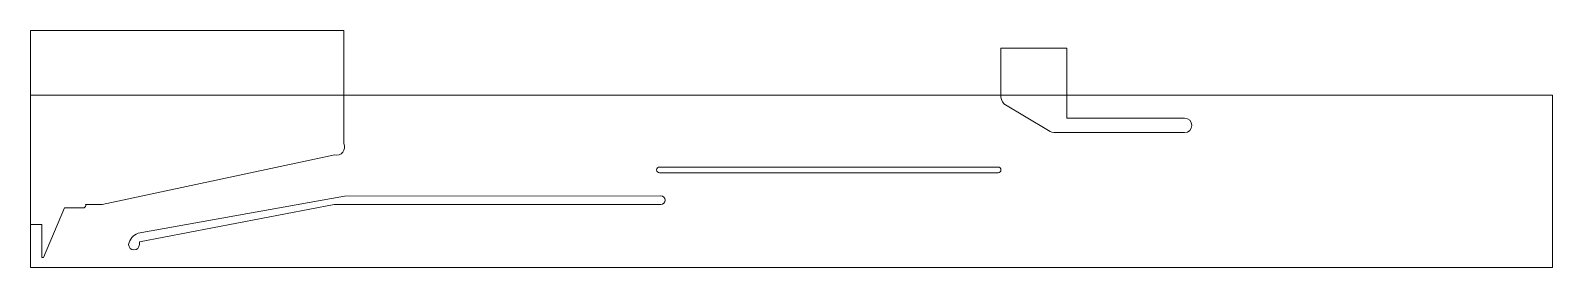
# Model space of a CAD drawing. Header units: metres. Extents: x 0 to 530, y 0 to 83.
import ezdxf

# ---------------------------------------------------------------- set-up
doc = ezdxf.new("R2010")
doc.units = ezdxf.units.M
for name, color, linetype, lineweight in [('10', 3, 'Continuous', 0), ('7', 1, 'Continuous', 0), ('8', 2, 'Continuous', 0), ('9', 5, 'Continuous', 0), ('bbox', 3, 'Continuous', 0)]:
    doc.layers.add(name, color=color, linetype=linetype, lineweight=lineweight)

msp = doc.modelspace()

# ---------------------------------------------------------------- linework, layer by layer
at = {"layer": '10'}
for p, q in [((361.2, 76.39), (338.2, 76.39)), ((338.2, 76.39), (338.2, 60.11)), ((361.2, 76.39), (361.2, 52)), ((339.23, 57.06), (354.74, 47.67)), ((361.2, 52), (402.2, 52)), ((357.24, 47), (402.2, 47))]:
    msp.add_line(p, q, dxfattribs=at)
for centre, radius, start, end in [((342.14, 59.75), 3.96, 174.7825, 222.7011), ((402.2, 49.5), 2.5, 270, 90), ((357.3, 52.22), 5.22, 240.6379, 269.3599)]:
    msp.add_arc(centre, radius, start, end, dxfattribs=at)
at = {"layer": '7', "color": 1}
for p, q in [((0, 82.55), (109.2, 82.54)), ((0, 15.01), (0, 82.55)), ((109.2, 82.54), (109.2, 43.14)), ((24.97, 22), (106.03, 39.23)), ((19.18, 22), (24.97, 22)), ((4.5, 3.5), (11.84, 20.8)), ((11.84, 20.8), (18.2, 20.8)), ((4, 3.5), (4, 8)), ((4.5, 3.5), (4, 3.5))]:
    msp.add_line(p, q, dxfattribs=at)
at = {"layer": '7'}
for p, q in [((4, 15), (0, 15.01)), ((4, 8), (4, 15))]:
    msp.add_line(p, q, dxfattribs=at)
at = {"layer": '7', "color": 1}
for centre, radius, start, end in [((106.68, 41.94), 2.79, 256.5001, 25.5), ((18.41, 21.63), 0.857, 256.1525, 25.3842)]:
    msp.add_arc(centre, radius, start, end, dxfattribs=at)
at = {"layer": '8'}
for p, q in [((37.49, 11.94), (109.43, 24.84)), ((37.96, 8.97), (105.8, 22)), ((105.8, 22), (219.7, 22)), ((109.43, 24.84), (219.7, 25)), ((37.96, 8.97), (37.96, 8))]:
    msp.add_line(p, q, dxfattribs=at)
for centre, radius, start, end in [((219.7, 23.5), 1.5, 270, 90), ((39.26, 7.12), 5.13, 110.0852, 170.0852), ((36.08, 8), 1.88, 180, 0)]:
    msp.add_arc(centre, radius, start, end, dxfattribs=at)
at = {"layer": '9'}
for p, q in [((219.2, 35), (337.2, 35)), ((219.2, 33), (337.2, 33))]:
    msp.add_line(p, q, dxfattribs=at)
for centre, start, end in [((219.2, 34), 90, 270), ((337.2, 34), 270, 90)]:
    msp.add_arc(centre, 1, start, end, dxfattribs=at)
at = {"layer": 'bbox', "color": 0}
for p, q in [((0, 0), (0, 60)), ((0, 60), (530.41, 60)), ((530.41, 0), (530.41, 60)), ((0, 0), (530.41, 0))]:
    msp.add_line(p, q, dxfattribs=at)

doc.saveas('drawing.dxf')
